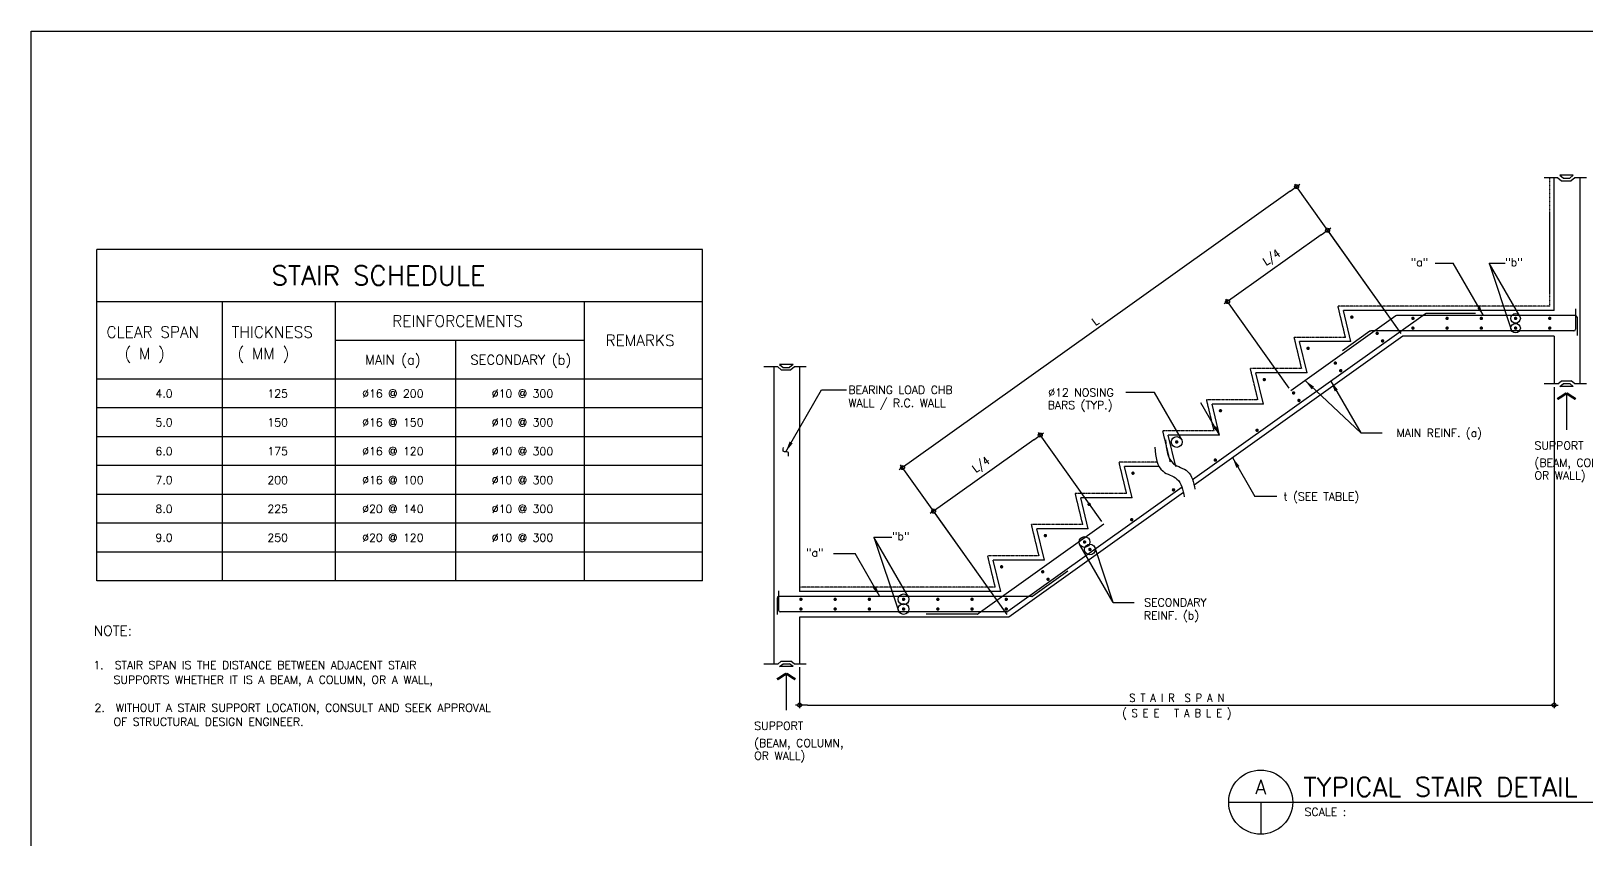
# Model space of a CAD drawing. Header units: millimetres. Extents: x 0 to 89962, y 0 to 53181.
# Drawn here: x 0 to 48601, y 27932 to 53181 of the extents above; entities that cross this region are included whole.
import ezdxf
from ezdxf.enums import TextEntityAlignment as Align

# ---------------------------------------------------------------- set-up
doc = ezdxf.new("R2010")
doc.units = ezdxf.units.MM
doc.linetypes.add('HIDDEN', pattern=[0.375, 0.25, -0.125])
for name, color, linetype in [('1R', 1, 'Continuous'), ('2Y', 2, 'Continuous'), ('3G', 3, 'Continuous'), ('4C', 4, 'Continuous'), ('5B', 5, 'Continuous'), ('7W', 7, 'Continuous'), ('DIM', 8, 'Continuous'), ('SHE', 8, 'Continuous'), ('TC', 4, 'Continuous'), ('TG', 3, 'Continuous'), ('TITLE', 7, 'Continuous'), ('TM', 6, 'Continuous')]:
    doc.layers.add(name, color=color, linetype=linetype)
doc.styles.add('100CL', font='ROMANS.shx')
doc.styles.add('175CL', font='ROMANS.shx', dxfattribs={"height": 0.45})
doc.styles.add('240CL', font='ROMANS.shx')
doc.styles.add('ROMANS', font='romans.shx', dxfattribs={"width": 0.9})
doc.styles.add('ROMANSIM', font='romans.shx')
doc.styles.add('S-TAKEN', font='ROMANS.shx', dxfattribs={"height": 0.25})
doc.dimstyles.new('DIM100', dxfattribs={"dimscale": 100, "dimtxt": 2.5, "dimasz": 2.5, "dimexe": 1, "dimexo": 1, "dimgap": 1, "dimtad": 1, "dimdec": 0, "dimzin": 0, "dimdsep": 46, "dimtxsty": 'ROMANS', "dimblk": 'DIM1', "dimcen": 1, "dimclrd": 8, "dimclre": 8, "dimclrt": 3, "dimadec": 0, "dimazin": 0, "dimtfac": 1, "dimtdec": 0, "dimtofl": 0, "dimtmove": 0, "dimatfit": 3, "dimfxl": 1, "dimtolj": 1, "dimtzin": 0, "dimarcsym": 0})

# ---------------------------------------------------------------- blocks, each defined once
blk = doc.blocks.new('DIM1')
at = {"color": 0}
blk.add_line((-1, 0), (0.5, 0), dxfattribs=at)
at = {"color": 3}
blk.add_circle((0, 0), 0.25, dxfattribs=at)
blk = doc.blocks.new('*D72')
at = {"layer": 'DEFPOINTS', "color": 0, "transparency": 16777216}
for p in [(47577, 42170), (24005, 33419), (47577, 32140)]:
    blk.add_point(p, dxfattribs=at)
at = {"layer": 'DIM', "color": 8, "lineweight": -2, "transparency": 16777216}
for p, q in [((47577, 42070), (47577, 32040)), ((24005, 33319), (24005, 32040)), ((24255, 32140), (47327, 32140))]:
    blk.add_line(p, q, dxfattribs=at)
at = {"layer": 'DIM', "color": 8, "lineweight": -2, "transparency": 16777216, "xscale": 250, "yscale": 250, "zscale": 250, "rotation": 180}
blk.add_blockref('DIM1', (24005, 32140), dxfattribs=at)
at = {"layer": 'DIM', "color": 8, "lineweight": -2, "transparency": 16777216, "xscale": 250, "yscale": 250, "zscale": 250}
blk.add_blockref('DIM1', (47577, 32140), dxfattribs=at)
at = {"layer": 'DIM', "color": 3, "transparency": 16777216, "char_height": 250, "attachment_point": 5, "style": 'ROMANS'}
for s, insert in [('\\A1;S T A I R  S P A N', (35791, 32365)), ('\\A1;( S E E   T A B L E )', (35791, 31849))]:
    blk.add_mtext(s, dxfattribs=dict(at, insert=insert))
blk = doc.blocks.new('*D62')
at = {"layer": 'DEFPOINTS', "color": 0, "transparency": 16777216}
for p in [(37375, 44737), (42856, 43659), (39357, 41955)]:
    blk.add_point(p, dxfattribs=at)
at = {"layer": 'DIM', "color": 8, "lineweight": -2, "transparency": 16777216}
for p, q in [((40298, 46819), (37579, 44882)), ((42798, 43741), (40443, 47046)), ((39299, 42036), (37317, 44818))]:
    blk.add_line(p, q, dxfattribs=at)
at = {"layer": 'DIM', "color": 8, "lineweight": -2, "transparency": 16777216, "xscale": 250, "yscale": 250, "zscale": 250}
for p, rotation in [((40501, 46964), 35.46762023503811), ((37375, 44737), 215.4676202350382)]:
    blk.add_blockref('DIM1', p, dxfattribs=dict(at, rotation=rotation))
at = {"layer": 'DIM', "color": 3, "transparency": 16777216, "insert": (38770, 46087), "char_height": 250, "attachment_point": 5, "rotation": 35.4676, "style": 'ROMANS'}
blk.add_mtext('\\A1;L/4', dxfattribs=at)
blk = doc.blocks.new('*D63')
at = {"layer": 'DEFPOINTS', "color": 0, "transparency": 16777216}
for p in [(42856, 43659), (27222, 39556), (29576, 36251)]:
    blk.add_point(p, dxfattribs=at)
at = {"layer": 'DIM', "color": 8, "lineweight": -2, "transparency": 16777216}
for p, q in [((39328, 48181), (27426, 39701)), ((42798, 43741), (39473, 48407)), ((29518, 36333), (27164, 39637))]:
    blk.add_line(p, q, dxfattribs=at)
at = {"layer": 'DIM', "color": 8, "lineweight": -2, "transparency": 16777216, "xscale": 250, "yscale": 250, "zscale": 250}
for p, rotation in [((39531, 48326), 35.46762023503811), ((27222, 39556), 215.4676202350382)]:
    blk.add_blockref('DIM1', p, dxfattribs=dict(at, rotation=rotation))
at = {"layer": 'DIM', "color": 3, "transparency": 16777216, "insert": (33246, 44124), "char_height": 250, "attachment_point": 5, "rotation": 35.4676, "style": 'ROMANS'}
blk.add_mtext('\\A1;L', dxfattribs=at)
blk = doc.blocks.new('*D64')
at = {"layer": 'DEFPOINTS', "color": 0, "transparency": 16777216}
for p in [(28192, 38194), (33509, 37788), (30546, 34890)]:
    blk.add_point(p, dxfattribs=at)
at = {"layer": 'DIM', "color": 8, "lineweight": -2, "transparency": 16777216}
for p, q in [((31323, 40425), (28396, 38339)), ((33451, 37870), (31469, 40652)), ((30488, 34971), (28134, 38276))]:
    blk.add_line(p, q, dxfattribs=at)
at = {"layer": 'DIM', "color": 8, "lineweight": -2, "transparency": 16777216, "xscale": 250, "yscale": 250, "zscale": 250}
for p, rotation in [((31527, 40570), 35.46762023503811), ((28192, 38194), 215.4676202350382)]:
    blk.add_blockref('DIM1', p, dxfattribs=dict(at, rotation=rotation))
at = {"layer": 'DIM', "color": 3, "transparency": 16777216, "insert": (29691, 39619), "char_height": 250, "attachment_point": 5, "rotation": 35.4676, "style": 'ROMANS'}
blk.add_mtext('\\A1;L/4', dxfattribs=at)
blk = doc.blocks.new('CIR')
at = {"layer": 'TITLE', "color": 2}
for p, q in [((-1, 0), (1, 0)), ((0, 0), (0, -1))]:
    blk.add_line(p, q, dxfattribs=at)
blk.add_circle((0, 0), 1, dxfattribs=at)
at = {"layer": 'TITLE', "color": 5, "style": '175CL'}
blk.add_attdef('A', text='', height=0.45, dxfattribs=at).set_placement((0, 0.475), align=Align.MIDDLE)
at = {"layer": 'TITLE', "color": 2, "style": 'S-TAKEN'}
for width, p, p2 in [(1.147089, (-0.859, -0.468), (-0.08, -0.468)), (1.138397, (0.047, -0.468), (0.819, -0.468))]:
    blk.add_attdef('S-1', text='', height=0.25, dxfattribs=dict(at, width=width)).set_placement(p, p2, align=Align.FIT)

msp = doc.modelspace()

# ---------------------------------------------------------------- linework, layer by layer
at = {"layer": '1R', "const_width": 78.1}
for points in [[(47678.7, 41691.5), (47964.4, 41876.2)], [(48250.1, 41691.5), (47964.4, 41876.2)], [(23304.3, 32940.5), (23590, 33125.2)], [(23875.7, 32940.5), (23590, 33125.2)]]:
    msp.add_lwpolyline(points, dxfattribs=at)
at = {"layer": '2Y'}
for p, q in [((47577.3, 44461.2), (47577.3, 48602.3)), ((48379.1, 48602.3), (48379.1, 42170.3)), ((47577.3, 44461.2), (40995.8, 44461.2)), ((41231.6, 43486.7), (40995.8, 44461.2)), ((42855.7, 43659.4), (36329.9, 39010.1)), ((39863.9, 42512.3), (39628.1, 43486.7)), ((41231.6, 43486.7), (39628.1, 43486.7)), ((47577.3, 43659.4), (42855.7, 43659.4)), ((47577.3, 43659.4), (47577.3, 42170.3)), ((23202.9, 42695.9), (23202.9, 33419.3)), ((24004.7, 42707), (24004.7, 35691.5)), ((39863.9, 42512.3), (38260.3, 42512.3)), ((38496.2, 41537.9), (38260.3, 42512.3)), ((47964.4, 41876.2), (47964.4, 40732.8)), ((38496.2, 41537.9), (36892.6, 41537.9)), ((37128.5, 40563.5), (36892.6, 41537.9)), ((37128.5, 40563.5), (35524.9, 40563.5)), ((35760.8, 39589.1), (35524.9, 40563.5)), ((34393, 38614.7), (34157.2, 39589.1)), ((35235.4, 39589.1), (34157.2, 39589.1)), ((35997.5, 38773.3), (30546.4, 34889.7)), ((33025.3, 37640.3), (32789.5, 38614.7)), ((34393, 38614.7), (32789.5, 38614.7)), ((31657.6, 36665.9), (31421.8, 37640.3)), ((33025.3, 37640.3), (31421.8, 37640.3)), ((31657.6, 36665.9), (30054.1, 36665.9)), ((30289.9, 35691.5), (30054.1, 36665.9)), ((30289.9, 35691.5), (24004.7, 35691.5)), ((30546.4, 34889.7), (24004.7, 34889.7)), ((24004.7, 34889.7), (24004.7, 33419.3)), ((23590, 33125.2), (23590, 31981.8))]:
    msp.add_line(p, q, dxfattribs=at)
at = {"layer": '3G', "const_width": 53.5}
for points in [[(41235.9, 44237.7, 1), (41280.8, 44266.8, 1)], [(43188.2, 44197.9, -1), (43143.3, 44227, -1)], [(44257.2, 44197.9, -1), (44212.4, 44227, -1)], [(45326.2, 44197.9, -1), (45281.4, 44227, -1)], [(46395.2, 44197.9, -1), (46350.4, 44227, -1)], [(47464.2, 44197.9, -1), (47419.4, 44227, -1)], [(42048.6, 43773.2, -1), (42050.4, 43719.8, -1)], [(43188.2, 43894.2, -1), (43143.3, 43923.3, -1)], [(44257.2, 43894.2, -1), (44212.4, 43923.3, -1)], [(45326.2, 43894.2, -1), (45281.4, 43923.3, -1)], [(46395.2, 43894.2, -1), (46350.4, 43923.3, -1)], [(47464.2, 43894.2, -1), (47419.4, 43923.3, -1)], [(39868.2, 43263.3, 1), (39913.1, 43292.4, 1)], [(42216.4, 43537.6, -1), (42218.3, 43484.2, -1)], [(40742.6, 42842.8, -1), (40744.5, 42789.4, -1)], [(38500.5, 42288.9, 1), (38545.4, 42318, 1)], [(40910.5, 42607.2, -1), (40912.3, 42553.8, -1)], [(39436.6, 41912.4, -1), (39438.5, 41858.9, -1)], [(37132.8, 41314.5, 1), (37177.6, 41343.6, 1)], [(39604.5, 41676.7, -1), (39606.3, 41623.3, -1)], [(35765.1, 40340.1, 1), (35809.9, 40369.2, 1)], [(38298.5, 40746.3, -1), (38300.4, 40692.9, -1)], [(34397.4, 39365.6, 1), (34442.2, 39394.8, 1)], [(36992.5, 39815.9, -1), (36994.4, 39762.5, -1)], [(35686.5, 38885.4, -1), (35688.4, 38832, -1)], [(33029.7, 38391.2, 1), (33074.5, 38420.4, 1)], [(34380.5, 37955, -1), (34382.4, 37901.6, -1)], [(31662, 37416.8, 1), (31706.8, 37445.9, 1)], [(32907.8, 37258.6, -1), (32909.7, 37205.2, -1)], [(33074.6, 37024.6, -1), (33076.4, 36971.1, -1)], [(30294.3, 36442.4, 1), (30339.1, 36471.5, 1)], [(31601.8, 36328.2, -1), (31603.7, 36274.8, -1)], [(31768.6, 36094.1, -1), (31770.4, 36040.7, -1)], [(24071, 35428.2, -1), (24026.1, 35457.3, -1)], [(25140, 35428.2, -1), (25095.2, 35457.3, -1)], [(26209, 35428.2, -1), (26164.2, 35457.3, -1)], [(27278, 35428.2, -1), (27233.2, 35457.3, -1)], [(28347, 35428.2, -1), (28302.2, 35457.3, -1)], [(29416.1, 35428.2, -1), (29371.2, 35457.3, -1)], [(30485.1, 35428.2, -1), (30440.3, 35457.3, -1)], [(24071, 35124.5, -1), (24026.1, 35153.6, -1)], [(25140, 35124.5, -1), (25095.2, 35153.6, -1)], [(26209, 35124.5, -1), (26164.2, 35153.6, -1)], [(27278, 35124.5, -1), (27233.2, 35153.6, -1)], [(28347, 35124.5, -1), (28302.2, 35153.6, -1)], [(29416.1, 35124.5, -1), (29371.2, 35153.6, -1)], [(30461.7, 35165.7, -1), (30463.6, 35112.3, -1)]]:
    msp.add_lwpolyline(points, format="xyb", close=True, dxfattribs=at)
at = {"layer": '4C'}
for p, q in [((43560.3, 44358.3), (36285.7, 39175.5)), ((42636.7, 44290.9), (39357.3, 41954.5)), ((48239.8, 44300.8), (42667.7, 44300.8)), ((45119, 44368.2), (43591.3, 44368.2)), ((48246.2, 44509.9), (48246.2, 43873.2)), ((48293.3, 44247.3), (48293.3, 43673.9)), ((41823.3, 43809.8), (40968.9, 43201.1)), ((48192.8, 43819.7), (41854.3, 43819.7)), ((35953.2, 38938.7), (30509, 35060)), ((33509.2, 37788.1), (29580.2, 34988.9)), ((32383.5, 36320.9), (31288.9, 35541)), ((23351, 35706.5), (23351, 35103.5)), ((31257.9, 35531.1), (23355.7, 35531.1)), ((23302.2, 35477.7), (23302.2, 34971.1)), ((30478, 35050), (23404.5, 35050)), ((29549.1, 34979), (27958.4, 34979))]:
    msp.add_line(p, q, dxfattribs=at)
for centre, start, end in [((42667.7, 44247.3), 90, 125.46762), ((43591.3, 44314.7), 90, 125.46762), ((48239.8, 44247.3), 0, 90), ((41854.3, 43766.3), 90, 125.46762), ((48192.8, 43873.2), 270, 0), ((23355.7, 35477.7), 90, 180), ((31257.9, 35584.6), 270, 305.46762), ((23404.5, 35103.5), 180, 270), ((30478, 35103.5), 270, 305.46762), ((29549.1, 35032.4), 270, 305.46762)]:
    msp.add_arc(centre, 53.5, start, end, dxfattribs=at)
at = {"layer": '5B'}
for p, q in [((20970, 46364.5), (2050.2, 46364.5)), ((2050.2, 36015.8), (2050.2, 46364.5)), ((20970, 36015.8), (20970, 46364.5)), ((20970, 44733.6), (2050.2, 44733.6)), ((20970, 42316.1), (2050.2, 42316.1)), ((20970, 36015.8), (2050.2, 36015.8))]:
    msp.add_line(p, q, dxfattribs=at)
at = {"layer": '5B', "color": 2}
for p, q in [((5975.8, 36015.8), (5975.8, 44733.6)), ((9506.1, 36015.8), (9506.1, 44733.6)), ((17291.8, 36015.8), (17291.8, 44733.6)), ((17291.8, 43524.8), (9506.1, 43524.8)), ((13262.9, 36015.8), (13262.9, 43524.8)), ((20970, 41416), (2050.2, 41416)), ((20970, 40516), (2050.2, 40516)), ((20970, 39616), (2050.2, 39616)), ((20970, 38715.9), (2050.2, 38715.9)), ((20970, 37815.9), (2050.2, 37815.9)), ((20970, 36915.8), (2050.2, 36915.8))]:
    msp.add_line(p, q, dxfattribs=at)
at = {"layer": '7W', "color": 8}
for p, q in [((47697.2, 48602.3), (47262.1, 48602.3)), ((47697.2, 48602.3), (47807.4, 48509.3)), ((47757.5, 48681.3), (47867.7, 48588.3)), ((48176.2, 48681.3), (47757.5, 48681.3)), ((48176.2, 48681.3), (48066.1, 48588.3)), ((48221.4, 48602.3), (48111.3, 48509.3)), ((48591.4, 48602.3), (48221.4, 48602.3)), ((47807.4, 48509.3), (48111.3, 48509.3)), ((47867.7, 48588.3), (48066.1, 48588.3)), ((43863.4, 45939.3), (44423.2, 45939.3)), ((45369.2, 44300.8), (44423.2, 45939.3)), ((45548.5, 45939.3), (46230.8, 43862.1)), ((46502.3, 44287.2), (45548.5, 45939.3)), ((45548.5, 45939.3), (46049.7, 45939.3)), ((23383.1, 42774.9), (23493.3, 42682)), ((23801.8, 42774.9), (23383.1, 42774.9)), ((23801.8, 42774.9), (23691.7, 42682)), ((23322.8, 42695.9), (22887.7, 42695.9)), ((23322.8, 42695.9), (23433, 42603)), ((23433, 42603), (23736.9, 42603)), ((23493.3, 42682), (23691.7, 42682)), ((23847, 42695.9), (23736.9, 42603)), ((24217, 42695.9), (23847, 42695.9)), ((23573.6, 40046.6), (24689.9, 41980.1)), ((24689.9, 41980.1), (25475.8, 41980.1)), ((35090.6, 41898.1), (34198.6, 41898.1)), ((35933.2, 40438.7), (35090.6, 41898.1)), ((39798.3, 42268.7), (41536.2, 40635.2)), ((40603.1, 42251.4), (41536.2, 40635.2)), ((47697.2, 42170.3), (47262.1, 42170.3)), ((47697.2, 42170.3), (47807.4, 42263.2)), ((47757.5, 42091.2), (47867.7, 42184.2)), ((48176.2, 42091.2), (47757.5, 42091.2)), ((47807.4, 42263.2), (48111.3, 42263.2)), ((47867.7, 42184.2), (48066.1, 42184.2)), ((48176.2, 42091.2), (48066.1, 42184.2)), ((48221.4, 42170.3), (48111.3, 42263.2)), ((48591.4, 42170.3), (48221.4, 42170.3)), ((37128.5, 40563.5), (36543.6, 41576.4)), ((41536.2, 40635.2), (42209.8, 40635.2)), ((37531.2, 39866), (38231.6, 38652.8)), ((38915.2, 38652.8), (38231.6, 38652.8)), ((26328.2, 37385.5), (27096.1, 35085.7)), ((27401.3, 35526.8), (26328.2, 37385.5)), ((26328.2, 37385.5), (26892.1, 37385.5)), ((33800.2, 35344.7), (32762.9, 37148)), ((33800.2, 35344.7), (33235.2, 37050.7)), ((25070.9, 36870.1), (25739.4, 36870.1)), ((26512.5, 35531.1), (25739.4, 36870.1)), ((33800.2, 35344.7), (34454.7, 35344.7)), ((23322.8, 33419.3), (22887.7, 33419.3)), ((23322.8, 33419.3), (23433, 33512.2)), ((23383.1, 33340.3), (23493.3, 33433.2)), ((23801.8, 33340.3), (23383.1, 33340.3)), ((23433, 33512.2), (23736.9, 33512.2)), ((23493.3, 33433.2), (23691.7, 33433.2)), ((23801.8, 33340.3), (23691.7, 33433.2)), ((23847, 33419.3), (23736.9, 33512.2)), ((24217, 33419.3), (23847, 33419.3))]:
    msp.add_line(p, q, dxfattribs=at)
for centre, radius in [((46372.8, 44212.4), 149.5), ((46372.8, 43908.7), 149.5), ((35787.5, 40354.6), 168.2), ((32908.7, 37231.9), 168.2), ((33075.5, 36997.9), 168.2), ((27255.6, 35442.7), 168.2), ((27255.6, 35139), 168.2)]:
    msp.add_circle(centre, radius, dxfattribs=at)
for points, knots in [([(35438.3, 40424.1), (35466.7, 40127.2), (35512.9, 39643.3), (36237.3, 39487.9), (36314.5, 39094.2), (36356.7, 38878.8)], [0, 0, 0, 0, 790.3767675, 1287.9371891, 1888.8888144, 1888.8888144, 1888.8888144, 1888.8888144]), ([(23658.8, 39911.9), (23664.5, 39967.7), (23675.8, 40078.4), (23470.9, 40014.4), (23491.6, 40127.5), (23502.2, 40185)], [0, 0, 0, 0, 130.1475685, 258.1131352, 390.6938813, 390.6938813, 390.6938813, 390.6938813]), ([(35105.8, 40187.3), (35134.2, 39890.4), (35180.5, 39406.5), (35904.9, 39251), (35982.1, 38857.3), (36024.3, 38642)], [0, 0, 0, 0, 790.3767675, 1287.9371891, 1888.8888144, 1888.8888144, 1888.8888144, 1888.8888144])]:
    msp.add_open_spline(points, degree=3, knots=knots, dxfattribs=at)
for points in [[(45175.9, 44535.6), (45262.5, 44585.6), (45369.2, 44300.8)], [(40082.7, 42078.5), (40005.7, 41996.6), (39798.3, 42268.7)], [(40820.6, 41987.3), (40723.1, 41931), (40603.1, 42251.4)], [(37021.8, 40848.3), (36935.2, 40798.3), (37128.5, 40563.5)], [(23791, 40310.7), (23693.6, 40367), (23573.6, 40046.6)], [(37748.6, 39601.8), (37651.2, 39545.6), (37531.2, 39866)], [(26295, 35795.3), (26392.4, 35851.5), (26512.5, 35531.1)]]:
    msp.add_solid(points, dxfattribs=at)
at = {"layer": 'DEFPOINTS'}
msp.add_lwpolyline([(89961.7, 0), (0, 0), (0, 53180.6), (89961.7, 53180.6)], close=True, dxfattribs=at)
at = {"layer": 'SHE', "linetype": 'HIDDEN'}
for p, q in [((47443.7, 44594.8), (47443.7, 48602.3)), ((47443.7, 44594.8), (40825.9, 44594.8)), ((41061.8, 43620.4), (40825.9, 44594.8)), ((39694.1, 42646), (39458.2, 43620.4)), ((41061.8, 43620.4), (39458.2, 43620.4)), ((38326.3, 41671.5), (38090.5, 42646)), ((39694.1, 42646), (38090.5, 42646)), ((38326.3, 41671.5), (36722.8, 41671.5)), ((36958.6, 40697.1), (36722.8, 41671.5)), ((36958.6, 40697.1), (35355.1, 40697.1)), ((35590.9, 39722.7), (35355.1, 40697.1)), ((34223.2, 38748.3), (33987.4, 39722.7)), ((35180.2, 39722.7), (33987.4, 39722.7)), ((32855.5, 37773.9), (32619.7, 38748.3)), ((34223.2, 38748.3), (32619.7, 38748.3)), ((31487.8, 36799.5), (31252, 37773.9)), ((32855.5, 37773.9), (31252, 37773.9)), ((31487.8, 36799.5), (29884.3, 36799.5)), ((30120.1, 35825.1), (29884.3, 36799.5)), ((30120.1, 35825.1), (24004.7, 35825.1))]:
    msp.add_line(p, q, dxfattribs=at)
at = {"layer": 'TITLE', "color": 2}
msp.add_line((37410.9, 29109.9), (49858.4, 29109.9), dxfattribs=at)

# ---------------------------------------------------------------- block references
at = {"layer": 'TITLE', "xscale": 1000, "yscale": 1000, "zscale": 1000}
msp.add_blockref('CIR', (38410.9, 29109.9), dxfattribs=at).add_auto_attribs({'A': 'A'})

# ---------------------------------------------------------------- texts
at = {"color": 4, "style": '100CL'}
msp.add_text('NOTE:', height=312.5, dxfattribs=at).set_placement((1957.1, 34306.4))
at = {"color": 3, "style": '100CL'}
for s, p in [('1.  STAIR SPAN IS THE DISTANCE BETWEEN ADJACENT STAIR', (1945.2, 33264.8)), ('   SUPPORTS WHETHER IT IS A BEAM, A COLUMN, OR A WALL,', (2016.6, 32806.4)), ('2.  WITHOUT A STAIR SUPPORT LOCATION, CONSULT AND SEEK APPROVAL', (1980.9, 31931.4)), ('   OF STRUCTURAL DESIGN ENGINEER.', (2016.6, 31493.9))]:
    msp.add_text(s, height=250, dxfattribs=at).set_placement(p)
at = {"layer": 'TC', "style": '100CL'}
for s, height, p in [('REINFORCEMENTS', 350.013, (13322.5, 44129.2)), ('MAIN (a)', 300.01, (11299.7, 42920.4)), ('SECONDARY (b)', 300.011, (15298.2, 42920.4))]:
    msp.add_text(s, height=height, dxfattribs=at).set_placement(p, align=Align.MIDDLE_CENTER)
at = {"layer": 'TC', "style": 'ROMANSIM'}
for s, p in [('CLEAR SPAN', (2354.7, 43785.8)), ('THICKNESS ', (6266.9, 43785.8)), ('  ( M )', (2439.9, 43113.8)), ('  ( MM )', (5965.1, 43113.8)), ('REMARKS', (17944.1, 43526.9))]:
    msp.add_text(s, height=350.01, dxfattribs=at).set_placement(p, align=Align.MIDDLE_LEFT)
at = {"layer": 'TG', "style": '100CL'}
for s, p in [('"a"', (43098.9, 45965.4)), ('"b"', (46051.2, 45965.4)), ('BEARING LOAD CHB', (25529.2, 41980.1)), ('%%C12 NOSING ', (31773.3, 41898.1)), ('WALL / R.C. WALL', (25529.2, 41571.1)), ('BARS (TYP.)', (31756.6, 41506.8)), ('(BEAM, COLUMN,', (46964.9, 39706.6)), ('OR WALL)', (46964.9, 39311)), ('t (SEE TABLE)', (39122.9, 38652.8)), ('"b"', (26893.8, 37414.8)), ('"a"', (24210.7, 36899.4)), ('(BEAM, COLUMN,', (22590.5, 30955.6)), ('OR WALL)', (22590.5, 30560))]:
    msp.add_text(s, height=250, dxfattribs=at).set_placement(p, align=Align.MIDDLE_LEFT)
for s, p in [('4.0', (4152.5, 41866)), ('125', (7702.8, 41866)), ('%%C16 @ 200', (11299.7, 41866)), ('%%C10 @ 300', (15349.6, 41866)), ('5.0', (4152.5, 40966)), ('150', (7702.8, 40966)), ('%%C16 @ 150', (11299.7, 40966)), ('%%C10 @ 300', (15349.6, 40966)), ('6.0', (4152.5, 40066)), ('175', (7702.8, 40066)), ('%%C16 @ 120', (11299.7, 40066)), ('%%C10 @ 300', (15349.6, 40066)), ('7.0', (4152.5, 39165.9)), ('200', (7702.8, 39165.9)), ('%%C16 @ 100', (11299.7, 39165.9)), ('%%C10 @ 300', (15349.6, 39165.9)), ('8.0', (4152.5, 38265.9)), ('225', (7702.8, 38265.9)), ('%%C20 @ 140', (11299.7, 38265.9)), ('%%C10 @ 300', (15349.6, 38265.9)), ('9.0', (4152.5, 37365.9)), ('250', (7702.8, 37365.9)), ('%%C20 @ 120', (11299.7, 37365.9)), ('%%C10 @ 300', (15349.6, 37365.9))]:
    msp.add_text(s, height=250, dxfattribs=at).set_placement(p, align=Align.MIDDLE_CENTER)
for s, p in [('MAIN REINF. (a)', (45324.3, 40635.2)), ('REINF. (b)', (36486.3, 34938.4)), ('SECONDARY', (36722.5, 35344.7))]:
    msp.add_text(s, height=250, dxfattribs=at).set_placement(p, align=Align.MIDDLE_RIGHT)
at = {"layer": 'TG', "color": 4, "style": '100CL'}
for p in [(46964.9, 40243.1), (22590.5, 31492.1)]:
    msp.add_text('SUPPORT', height=250, dxfattribs=at).set_placement(p, align=Align.MIDDLE_LEFT)
at = {"layer": 'TITLE', "color": 6, "style": '240CL'}
msp.add_text('TYPICAL STAIR DETAIL ', height=600, dxfattribs=at).set_placement((39745.5, 29284.5))
at = {"layer": 'TITLE', "color": 2, "style": '100CL'}
msp.add_text('SCALE :', height=250, dxfattribs=at).set_placement((39783.1, 28681.3))
at = {"layer": 'TM', "style": 'ROMANSIM'}
msp.add_text('STAIR SCHEDULE', height=600.023, dxfattribs=at).set_placement((7509.2, 45253.4))

# ---------------------------------------------------------------- dimensions: what is measured, and where the dimension line sits
at = {"layer": 'DIM'}
for base, p1, p2, text, picture, middle in [((27222, 39555.9), (42855.7, 43659.4), (29576.4, 36251.2), 'L', '*D63', (33246.1, 44124)), ((37375.1, 44736.8), (42855.7, 43659.4), (39357.3, 41954.5), 'L/4', '*D62', (38769.6, 46087)), ((28192, 38194.4), (33509.2, 37788.1), (30546.4, 34889.7), 'L/4', '*D64', (29690.9, 39619))]:
    dim = msp.add_linear_dim(base=base, p1=p1, p2=p2, angle=215.46762, text=text, dimstyle='DIM100', dxfattribs=at)
    dim.commit()
    dim.dimension.update_dxf_attribs({"geometry": picture, "text_midpoint": middle})
dim = msp.add_linear_dim(base=(47577.3, 32139.5), p1=(24004.7, 33419.3), p2=(47577.3, 42170.3), text='S T A I R  S P A N\\X( S E E   T A B L E )', dimstyle='DIM100', dxfattribs=at)
dim.commit()
dim.dimension.update_dxf_attribs({"geometry": '*D72', "text_midpoint": (35791, 32139.5)})

doc.saveas('drawing.dxf')
